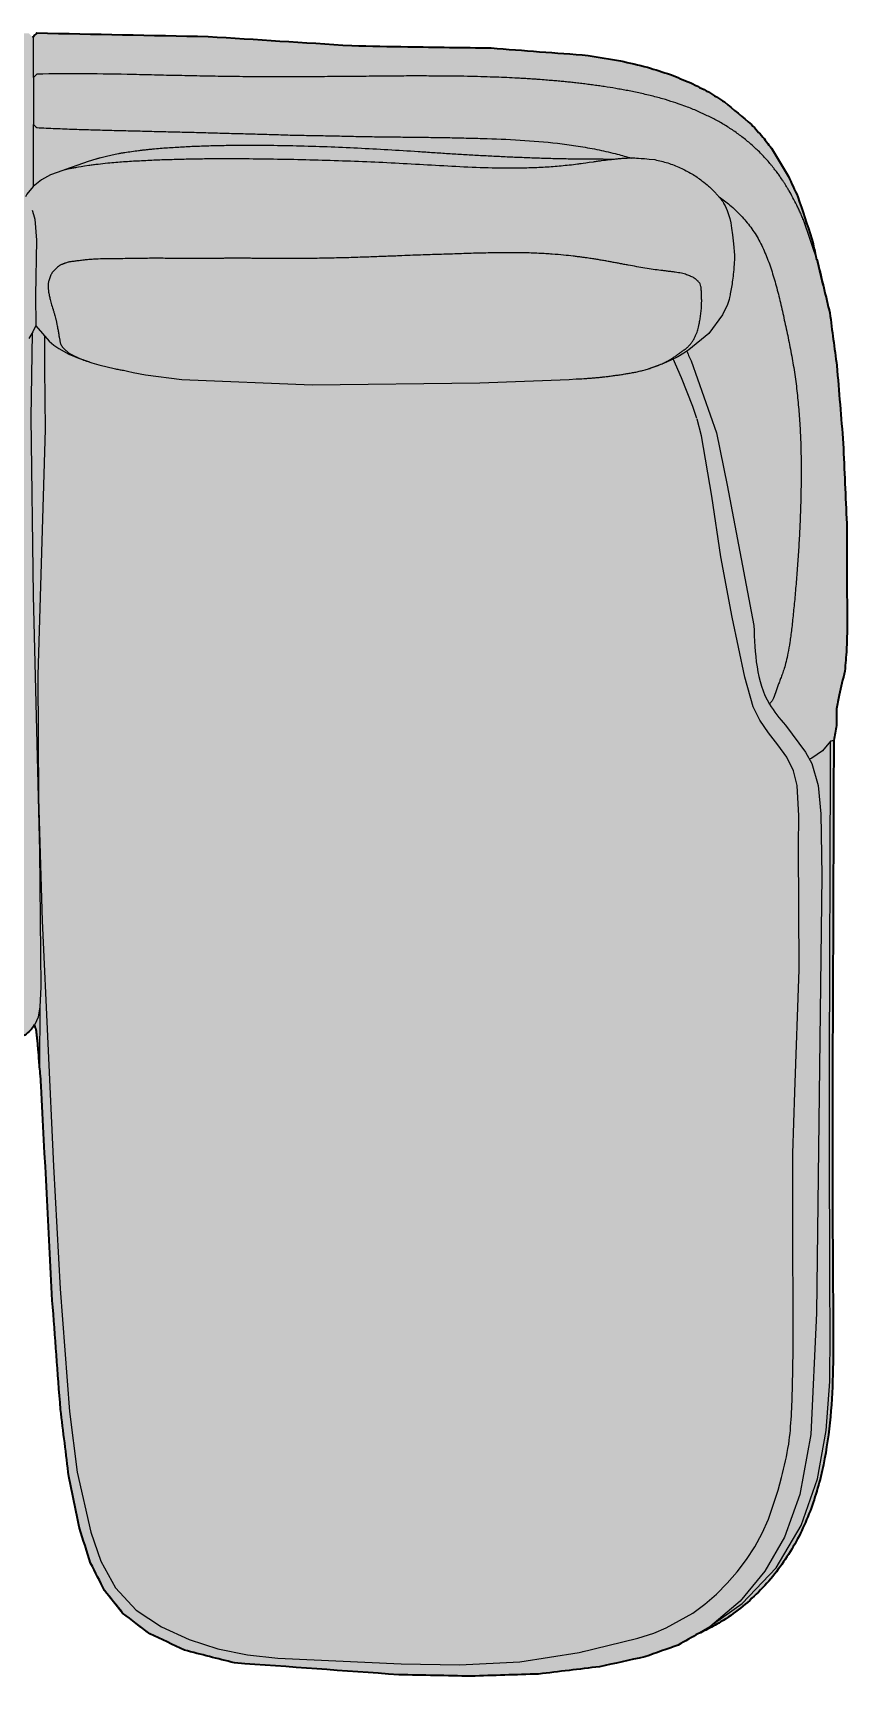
# Model space of a CAD drawing. Header units: millimetres. Extents: x -9 to 4756, y -3292 to 797.
# Drawn here: x 1520 to 2311, y -3292 to -1695 of the extents above; entities that cross this region are included whole.
import ezdxf

# ---------------------------------------------------------------- set-up
doc = ezdxf.new("R2010")
doc.units = ezdxf.units.MM
doc.layers.add('Blocks', color=7, linetype='Continuous')
doc.layers.add('Blocks$Fill', color=7, linetype='Continuous', true_color=0xffffff)
doc.layers.add('Blocks$Inner', color=7, linetype='Continuous', lineweight=25, true_color=0x007f00)
doc.layers.add('Blocks$Outline', color=7, linetype='Continuous', lineweight=35, true_color=0xff3f3f)

# ---------------------------------------------------------------- blocks, each defined once
blk = doc.blocks.new('Lune JH302 Sofa Top')
at = {"layer": 'Blocks$Fill'}
blk.add_hatch(color=256, dxfattribs=at).paths.add_polyline_path([(2167.4, -1026.3), (2147.7, -1037.6), (2115.4, -1049), (2071.2, -1058.6), (2012, -1065.7), (1946.4, -1067.8), (1876.3, -1066.4), (1716.6, -1054.9), (1668, -1042.5), (1634.3, -1026.6), (1608, -1006.5), (1590.5, -984.6), (1576.9, -957.9), (1566.1, -924.1), (1555.7, -873.8), (1547.7, -808.6), (1539.7, -702.8), (1528.9, -494.7), (1525, -447.2), (1524.5, -442.9), (1524.4, -442.2), (1524.2, -441.5), (1524.1, -440.7), (1524, -440), (1523.8, -439.3), (1523.6, -438.6), (1523.4, -437.9), (1523.2, -437.2), (1522.9, -436.6), (1522.7, -435.9), (1522.4, -435.2), (1518.3, -440.7), (1513, -445.1), (1507, -447.9), (1500.3, -449.4), (1484.6, -449.3), (830.4, -449.2), (813.7, -449.7), (806.5, -448.6), (800.5, -446.3), (794.8, -442.4), (790.1, -436.9), (790, -436.8), (787.5, -439.4), (780.1, -444.3), (722.9, -451.5), (690.5, -451.3), (352.8, -438.5), (293, -429.7), (274.2, -428.4), (255.5, -426.5), (242.7, -424.8), (220.3, -421.2), (209.2, -419.1), (198.1, -416.7), (187.1, -413.9), (176.2, -410.8), (170.8, -409.1), (165.4, -407.4), (160, -405.5), (154.7, -403.5), (149.5, -401.4), (144.2, -399.2), (139, -396.9), (133.9, -394.5), (128.8, -391.9), (123.8, -389.3), (118.8, -386.5), (114, -383.6), (109.3, -380.5), (104.6, -377.4), (99.9, -374), (95.4, -370.6), (90.9, -367), (86.6, -363.3), (84.5, -361.4), (82.5, -359.5), (80.5, -357.5), (78.5, -355.5), (76.6, -353.5), (74.7, -351.4), (72.8, -349.3), (71, -347.1), (67.5, -342.7), (64.1, -338.1), (60.8, -333.4), (57.7, -328.7), (54.6, -323.9), (51.7, -319.1), (48.9, -314.2), (46.2, -309.2), (43.6, -304.1), (41.2, -299), (38.8, -293.8), (36.6, -288.6), (32.3, -278.1), (28.4, -267.4), (26.6, -262.1), (24.9, -256.7), (21.7, -245.8), (18.9, -234.8), (16.5, -223.7), (14.4, -212.5), (12.8, -201.3), (11.4, -190.1), (10.5, -178.8), (10, -167.4), (9.8, -156.1), (10, -144.7), (10, -130), (7.7, -115.9), (1.2, -86.3), (0, -66.8), (-0.4, -48.8), (1.1, 87.4), (7.2, 180.8), (18.1, 265.5), (26, 297), (34.1, 324), (41.2, 352.2), (58.5, 392.5), (77.1, 421.4), (89.7, 436.2), (102.5, 448.4), (116.3, 459.3), (131.4, 469.1), (147.9, 477.9), (184.2, 492), (226.7, 502.4), (279.7, 509.7), (350.5, 513.6), (402.7, 514.4), (786.6, 528.1), (790, 524.6), (790, 524.6), (791, 524.6), (794.5, 528.1), (1516.9, 528.1), (1520.4, 524.6), (1521.3, 525), (1524.8, 528.5), (1691.1, 525.1), (1830.6, 516.2), (1884.9, 515.1), (1965.9, 513.9), (2060.2, 506.7), (2091.5, 501.5), (2117.9, 495.2), (2140.2, 488.1), (2159.8, 480.1), (2177.1, 471.2), (2192.6, 461.5), (2218.9, 439.5), (2229.9, 427.4), (2239.3, 415), (2254.8, 389.2), (2263.9, 369.3), (2277.5, 328.3), (2281.8, 309.4), (2283.2, 305.3), (2294.9, 256.5), (2301.7, 205.3), (2307.9, 129.8), (2311.3, 52), (2311.6, -19.8), (2311.7, -53.1), (2311.2, -70.2), (2309.5, -91.4), (2303.9, -114.7), (2301.4, -128.1), (2301.3, -129.6), (2301.3, -129.8), (2301.4, -144.3), (2300.8, -148), (2300.1, -151.6), (2298.7, -158.8), (2297.9, -769), (2297.1, -792.5), (2296.4, -804.2), (2295.4, -815.9), (2294.2, -827.6), (2292.7, -839.2), (2290.9, -850.8), (2288.7, -862.4), (2287.4, -868.1), (2286.1, -873.8), (2284.6, -879.5), (2283.1, -885.2), (2281.4, -890.8), (2279.6, -896.4), (2277.7, -901.9), (2275.7, -907.5), (2273.6, -912.9), (2271.3, -918.3), (2268.9, -923.7), (2266.4, -929), (2263.7, -934.2), (2260.9, -939.4), (2258, -944.5), (2254.9, -949.5), (2251.7, -954.4), (2248.3, -959.2), (2244.9, -964), (2241.3, -968.6), (2237.5, -973.1), (2233.7, -977.6), (2229.7, -981.9), (2225.6, -986.1), (2221.4, -990.2), (2217.1, -994.1), (2212.6, -998), (2208.1, -1001.7), (2203.4, -1005.3), (2198.6, -1008.7), (2193.8, -1012), (2188.8, -1015.1), (2185.3, -1017.2), (2181.7, -1019.2), (2178.1, -1021.1), (2174.4, -1023), (2170.9, -1024.7)], flags=0)
at = {"layer": 'Blocks$Inner'}
for p, q in [((1557.7, 396.9), (1549.9, 395)), ((2055.3, -1044.1), (2054.7, -1044.2))]:
    blk.add_line(p, q, dxfattribs=at)
for points in [[(1520.4, 524.6), (1521.3, 525), (1524.8, 528.5), (1691.1, 525.1), (1830.6, 516.2), (1884.9, 515.1), (1965.9, 513.9), (2060.2, 506.7), (2091.5, 501.5), (2117.9, 495.2), (2140.2, 488.1), (2159.8, 480.1), (2177.1, 471.2), (2192.6, 461.5), (2218.9, 439.5), (2229.9, 427.4), (2239.3, 415), (2254.8, 389.2), (2263.9, 369.3), (2277.5, 328.3), (2287.7, 283.4)], [(1524.8, 488.5), (1523.1, 486.9), (1521.3, 485.3), (1521.3, 439.6)], [(1586.2, 407.2), (1574.4, 403.5), (1564.5, 400.1), (1557.2, 397.5), (1551.6, 395.6), (1549.9, 395), (1538.1, 390.8), (1529.1, 385.7), (1521.2, 379.2), (1515, 371.8), (1513.8, 369.4)], [(1520.2, 356.5), (1521.5, 352.2), (1522.6, 347.6), (1524.5, 327.3), (1523.5, 273.4), (1523.7, 244.4), (1520.9, 238.1), (1517, 231.7)], [(2268.8, 348.1), (2283.2, 305.3), (2294.9, 256.5), (2301.7, 205.3), (2307.9, 129.8), (2311.3, 52), (2311.6, -19.8), (2311.8, -34.9), (2311.7, -53.1), (2311.2, -70.2), (2309.5, -91.4), (2303.9, -114.7), (2301.4, -128.1), (2301.3, -129.6)], [(2197, 269.7), (2195.4, 264.7), (2190.8, 254.7), (2177.5, 236.4), (2158, 220.7), (2153.1, 217.5), (2147.2, 214), (2140.4, 210.6), (2133.4, 207.5), (2119, 202.3)], [(1523.7, 244.4), (1523.8, 244), (1536.5, 229.2), (1541.3, 225.3), (1546.1, 221.9), (1555.9, 216.6), (1565, 212.7), (1575.7, 208.9)], [(1520.3, 237), (1519, 154.8), (1521.1, -18.1), (1527.4, -266.3), (1528.4, -398.4), (1527.7, -417.5), (1527.2, -473.9)], [(1532, 234.5), (1532, 202.9), (1532.7, 143.2), (1525.6, -95.3), (1526.3, -214.7), (1529.9, -334), (1540.9, -572.4), (1547.3, -691.6), (1556.4, -810.6), (1564, -869.7), (1577.2, -927.8), (1587, -955.9), (1601.2, -982), (1621.1, -1003.8)], [(2165.9, 154), (2161.8, 165.7), (2150.8, 193.4), (2142.8, 211.8)], [(2160.1, 210), (2185, 140.1), (2195.2, 89.2), (2221.2, -47)], [(1607.7, 201), (1608.1, 200.9), (1608.8, 200.8), (1610.1, 200.5), (1612.6, 199.9), (1618.2, 198.7), (1630.1, 196.5), (1665.4, 191.8), (1792.1, 186.8), (1955.1, 188.7), (2041.7, 191.7), (2048.4, 192.4)], [(2259.2, -758.3), (2259.4, -739.1), (2259, -619.8), (2259, -560.1), (2261.1, -500.5), (2265.2, -381.3), (2264.5, -261.9), (2264.7, -232.1), (2263.1, -202.5), (2259.6, -188.2), (2253.1, -175), (2244.4, -163), (2235.4, -151.3), (2227, -139.2), (2220.5, -126), (2212.3, -97.4), (2200, -39), (2189.1, 19.6), (2180.2, 78.4), (2170.2, 137.1), (2166.1, 153.4)], [(1527.7, -417.5), (1525.9, -427.6), (1522.7, -434.8), (1518.3, -440.7)], [(2251.8, -143.9), (2271.4, -170.3), (2277.3, -181.2), (2283.7, -202.6), (2286.1, -230), (2287.3, -289.9), (2281.9, -715), (2276.6, -833.1), (2265.9, -891.4), (2251, -932.7), (2231.9, -965.8), (2207.7, -994.9), (2178.4, -1020), (2147.7, -1037.6), (2115.4, -1049), (2071.2, -1058.6), (2012, -1065.7), (1946.4, -1067.8), (1876.3, -1066.4), (1716.6, -1054.9), (1668, -1042.5), (1634.3, -1026.6), (1608, -1006.5), (1590.5, -984.6), (1576.9, -957.9), (1566.1, -924.1), (1555.7, -873.8), (1547.7, -808.6), (1539.7, -702.8), (1528.9, -494.7)], [(2182.1, -1016.8), (2209.8, -997.1), (2242.8, -962.5), (2267.1, -921.4), (2282.8, -876.2), (2291.4, -829.1), (2294.8, -781.4), (2295.4, -733.6), (2295.1, -685.7), (2294.9, -637.9), (2294.6, -590), (2294.5, -542.2), (2294.6, -494.4), (2294.7, -446.5), (2294.9, -398.7), (2295.1, -350.8), (2295.3, -303), (2295.4, -255.1), (2295.5, -207.3), (2295.6, -159.5), (2287.7, -169), (2277.5, -175.9), (2275.1, -177)], [(2229.1, -929), (2235.3, -915.4), (2244.8, -887.2), (2248.1, -874.8)], [(2213.9, -954.5), (2222, -942), (2229.1, -929)], [(2195.3, -977.5), (2205, -966.3), (2213.9, -954.5)], [(2173.6, -997.7), (2184.8, -988), (2195.3, -977.5)], [(1621.1, -1003.8), (1645.8, -1019.9), (1672.5, -1032.3), (1700.6, -1041.3), (1729.4, -1046.9), (1758.7, -1050.3), (1878.5, -1055.8), (1935.1, -1056.8), (1993.7, -1054), (2051.4, -1044.9), (2108.3, -1030.7), (2123.9, -1025.9), (2136, -1020.8), (2161.8, -1006.5), (2173.6, -997.7)]]:
    blk.add_lwpolyline(points, dxfattribs=at)
for points, knots in [([(1521.3, 485.3), (1521.3, 488.2), (1521.3, 493.4), (1521.3, 500.2), (1521.3, 505.6), (1521.3, 511.8), (1521.3, 517.2), (1521.3, 520.6), (1521.3, 522.7), (1521.3, 524.5), (1521.3, 525.2), (1521.3, 524.9), (1521.3, 524.8)], [506.962761, 506.962761, 506.962761, 506.962761, 530.612184, 550.888257, 571.626218, 592.364179, 634.814455, 677.264731, 702.528129, 727.791526, 778.74269, 797.69076, 797.69076, 797.69076, 797.69076]), ([(2271.3, 341.9), (2271, 342.8), (2270, 345.2), (2268.3, 349.2), (2266.5, 353.4), (2264.7, 357.3), (2262.2, 362.5), (2259.1, 368.5), (2256, 374.1), (2253.6, 378.1), (2251.9, 380.9), (2250.3, 383.5), (2248.3, 386.4), (2246.2, 389.5), (2244.2, 392.3), (2242.4, 394.6), (2240.9, 396.6), (2239.3, 398.6), (2237.1, 401.4), (2234.1, 404.8), (2230.4, 408.9), (2225.2, 414.2), (2218.4, 420.5), (2209.7, 427.7), (2201.9, 433.2), (2195.5, 437.4), (2190.6, 440.4), (2185.8, 443.1), (2180.9, 445.7), (2176.7, 447.7), (2173.2, 449.4), (2170.4, 450.7), (2167.7, 451.9), (2164.1, 453.5), (2159.7, 455.3), (2153.5, 457.7), (2145.8, 460.4), (2135.6, 463.7), (2123.5, 467), (2112.9, 469.5), (2104.6, 471.3), (2098.6, 472.5), (2092.8, 473.5), (2085.2, 474.9), (2077.7, 476.1), (2070.1, 477.2), (2064.3, 478), (2059.5, 478.6), (2055.6, 479.1), (2052.6, 479.4), (2049.7, 479.8), (2046, 480.2), (2041.6, 480.7), (2036.5, 481.2), (2031.3, 481.7), (2025.6, 482.2), (2019.3, 482.7), (2013.2, 483.2), (2007.7, 483.6), (2003.2, 483.9), (1998.4, 484.2), (1992.1, 484.5), (1984, 485), (1973.5, 485.4), (1958.5, 485.9), (1941.2, 486.4), (1923.4, 486.6), (1912.2, 486.6), (1903.4, 486.7), (1894, 486.7), (1880.6, 486.7), (1862.3, 486.5), (1838.6, 486.3), (1813.6, 486.1), (1788, 485.9), (1762.2, 485.8), (1741.1, 485.9), (1724.6, 486), (1712.6, 486.2), (1700.9, 486.3), (1685.1, 486.6), (1665.5, 487), (1641.9, 487.5), (1610.6, 488.3), (1571.5, 488.9), (1540.4, 488.7), (1524.8, 488.5)], [0.5704832, 0.5704832, 0.5704832, 0.5704832, 0.5725806, 0.5766129, 0.5806452, 0.5846774, 0.5887097, 0.5967742, 0.6048387, 0.608871, 0.6129032, 0.6169355, 0.6209677, 0.6290323, 0.6370968, 0.641129, 0.6451613, 0.6491935, 0.6532258, 0.6612903, 0.6693548, 0.6774194, 0.6935484, 0.7096774, 0.7258065, 0.733871, 0.7419355, 0.75, 0.7580645, 0.766129, 0.7701613, 0.7741935, 0.7782258, 0.7822581, 0.7903226, 0.7983871, 0.8064516, 0.8145161, 0.8225806, 0.8306452, 0.8346774, 0.8387097, 0.8427419, 0.8467742, 0.8548387, 0.858871, 0.8629032, 0.8669355, 0.8689516, 0.8709677, 0.8729839, 0.875, 0.8790323, 0.8830645, 0.8870968, 0.891129, 0.8951613, 0.8991935, 0.9012097, 0.9032258, 0.9052419, 0.9072581, 0.9112903, 0.9153226, 0.9193548, 0.9274194, 0.9314516, 0.9334677, 0.9354839, 0.9375, 0.9395161, 0.9435484, 0.9475806, 0.9516129, 0.9556452, 0.9596774, 0.9637097, 0.9657258, 0.9677419, 0.9697581, 0.9717742, 0.9758065, 0.9798387, 0.983871, 0.9919355, 1, 1, 1, 1]), ([(1521.3, 379.3), (1521.3, 379.3), (1521.3, 382), (1521.3, 386.8), (1521.3, 394.8), (1521.3, 403.6), (1521.3, 414.1), (1521.3, 421.7), (1521.3, 430.2), (1521.3, 436.4), (1521.3, 439.6)], [207.139422, 207.139422, 207.139422, 207.139422, 207.411495, 264.719207, 322.02692, 400.599602, 428.955666, 457.31173, 482.002651, 505.962761, 505.962761, 505.962761, 505.962761]), ([(1524.7, 436.5), (1530.7, 436.2), (1542.9, 435.7), (1561.1, 435), (1579.3, 434.4), (1597.6, 433.9), (1615.8, 433.5), (1634.1, 433), (1652.3, 432.6), (1670.5, 432.1), (1688.8, 431.7), (1707, 431.1), (1725.2, 430.7), (1743.5, 430.2), (1761.7, 429.6), (1779.9, 429.1), (1798.2, 428.8), (1816.4, 428.5), (1834.6, 428), (1852.8, 427.7), (1871.1, 427.5), (1889.3, 427.3), (1907.5, 427.1), (1925.7, 426.8), (1944, 426.4), (1968.2, 425.8), (1998.6, 424.4), (2028.8, 421.7), (2052.9, 418.3), (2070.8, 415), (2087.2, 411.2), (2097.5, 408.3), (2102, 407)], [0.9999935, 0.9999935, 0.9999935, 0.9999935, 1.0121886, 1.0243838, 1.0365789, 1.048774, 1.0609691, 1.0731642, 1.0853594, 1.0975545, 1.1097496, 1.1219447, 1.1341399, 1.146335, 1.1585301, 1.1707252, 1.1829203, 1.1951155, 1.2073106, 1.2195057, 1.2317008, 1.243896, 1.2560911, 1.2682862, 1.2804813, 1.2926764, 1.3170667, 1.3414569, 1.3536521, 1.3658472, 1.3780423, 1.3874362, 1.3874362, 1.3874362, 1.3874362]), ([(1582.6, 406.1), (1584, 406.5), (1587, 407.5), (1592.3, 408.9), (1597, 409.9), (1600.9, 410.7), (1603.9, 411.3), (1606.9, 411.9), (1611.2, 412.6), (1616.7, 413.4), (1622.4, 414.1), (1626.9, 414.7), (1630.4, 415.1), (1633.8, 415.5), (1638.5, 415.9), (1644.5, 416.5), (1651.7, 417), (1658.9, 417.5), (1666.1, 417.9), (1673.5, 418.3), (1680.8, 418.6), (1690.6, 418.9), (1702.9, 419.3), (1722.7, 419.5), (1747.4, 419.5), (1777, 419), (1806.8, 418.1), (1836.3, 416.8), (1865.8, 415.2), (1890.2, 413.7), (1909.7, 412.4), (1924.4, 411.4), (1939.1, 410.5), (1953.8, 409.7), (1968.5, 408.9), (1983.2, 408.2), (1998.1, 407.6), (2013, 407), (2027.8, 406.6), (2042.5, 406.3), (2057, 406.2), (2071.5, 406.1), (2081, 406), (2085.8, 406)], [0.55, 0.55, 0.55, 0.55, 0.55625, 0.5625, 0.56875, 0.571875, 0.575, 0.578125, 0.58125, 0.5875, 0.59375, 0.596875, 0.6, 0.603125, 0.60625, 0.6125, 0.61875, 0.625, 0.63125, 0.6375, 0.64375, 0.65, 0.6625, 0.675, 0.7, 0.725, 0.75, 0.775, 0.8, 0.825, 0.8375, 0.85, 0.8625, 0.875, 0.8875, 0.9, 0.9125, 0.925, 0.9375, 0.95, 0.9625, 0.975, 0.9880217, 0.9880217, 0.9880217, 0.9880217]), ([(1557.6, 396.9), (1558.9, 397.2), (1560.5, 397.5), (1562.3, 397.9), (1575.1, 400)], [0.9047619, 0.9047619, 0.9047619, 0.9047619, 0.91666667, 0.92021464, 0.92021464, 0.92021464, 0.92021464]), ([(1575.1, 400), (1575.9, 400.1), (1577.4, 400.3), (1580.4, 400.7), (1585.7, 401.3), (1590.3, 401.8), (1593.5, 402.2)], [0.92021464, 0.92021464, 0.92021464, 0.92021464, 0.92616703, 0.93211941, 0.94402417, 0.96783369, 0.96783369, 0.96783369, 0.96783369]), ([(1593.5, 402.2), (1598.7, 402.7), (1609, 403.6), (1621.9, 404.3), (1632.4, 404.8), (1640.2, 405.2), (1648.1, 405.5), (1656, 405.7), (1663.9, 405.9), (1674.4, 406.2), (1687.7, 406.4), (1703.4, 406.5), (1724.3, 406.5), (1750.6, 406.2), (1782.1, 405.6), (1813.6, 404.7), (1845.1, 403.6), (1876.6, 402.1), (1908.1, 400.2), (1939.5, 398.5), (1965.8, 397.5), (1986.8, 397.3), (2002.6, 397.6), (2015.7, 398.1), (2026.2, 398.8), (2034.1, 399.5), (2041.9, 400.3), (2048.7, 401.1), (2052.9, 401.7), (2065.3, 403.4)], [0.9678337, 0.9678337, 0.9678337, 0.9678337, 0.9972455, 1.0266572, 1.0413631, 1.056069, 1.0707749, 1.0854808, 1.1001866, 1.1148925, 1.1443043, 1.173716, 1.2031278, 1.2619513, 1.3207749, 1.3795984, 1.4384219, 1.4972455, 1.556069, 1.6148925, 1.673716, 1.7031278, 1.7325396, 1.7619513, 1.7766572, 1.7913631, 1.806069, 1.8207749, 1.8296866, 1.8296866, 1.8296866, 1.8296866]), ([(2065.3, 403.4), (2066.6, 403.6), (2069.2, 404), (2074.4, 404.7), (2080.9, 405.5), (2087.4, 406.2), (2092.4, 406.7), (2096.2, 406.9), (2099.9, 407.1), (2104.8, 407.1), (2108.4, 407.1), (2124.9, 405.4)], [1.82968663, 1.82968663, 1.82968663, 1.82968663, 1.83703957, 1.84439251, 1.85909839, 1.87380427, 1.88115721, 1.88851015, 1.8958631, 1.90321604, 1.91792192, 1.91792192, 1.91792192, 1.91792192]), ([(2124.9, 405.4), (2129.2, 404.5), (2137.7, 402.5), (2149.7, 397.7), (2161, 391.8), (2170.2, 385.6), (2176.3, 380.5), (2180.2, 376.9), (2182.9, 374.2), (2185.3, 371.6), (2188.1, 368.2), (2189.9, 366), (2190.9, 364.6)], [1.9179219, 1.9179219, 1.9179219, 1.9179219, 2.0607792, 2.2036364, 2.3464937, 2.4893509, 2.5964938, 2.6500653, 2.7036368, 2.7572082, 2.8107797, 2.9179219, 2.9179219, 2.9179219, 2.9179219]), ([(2187.3, 369.2), (2191, 366.7), (2198.5, 361), (2208.8, 351.3), (2218.3, 340), (2226.4, 327.3), (2232.9, 313.4), (2238.3, 298.5), (2242.9, 282.9), (2247, 266.6), (2250.7, 249.7), (2254.5, 232.4), (2258, 214.6), (2261, 196.7), (2263.3, 178.7), (2265, 160.6), (2266.2, 142.5), (2266.8, 127.1), (2267, 115.1), (2267.1, 103), (2267, 87.6), (2266.6, 69.7), (2265.9, 51.3), (2265, 33.2), (2263.8, 15.2), (2262.5, -2.6), (2261, -19.8), (2259.4, -36.1), (2257.8, -51), (2256.1, -63.9), (2254.3, -74.2), (2252.5, -82.4), (2250.6, -89), (2248.8, -94.3), (2247.1, -98.7), (2245.6, -102.7), (2244.1, -106.6), (2242.3, -111.9), (2240.7, -116.8), (2238.9, -120.3), (2237.5, -122), (2236.6, -123.1), (2236.3, -123.4)], [0.4530144, 0.4530144, 0.4530144, 0.4530144, 0.4634146, 0.4756098, 0.4878049, 0.5, 0.5121951, 0.5243902, 0.5365854, 0.5487805, 0.5609756, 0.5731707, 0.5853659, 0.597561, 0.6097561, 0.6219512, 0.6341463, 0.6463415, 0.652439, 0.6585366, 0.6707317, 0.6829268, 0.695122, 0.7073171, 0.7195122, 0.7317073, 0.7439024, 0.7560976, 0.7682927, 0.7804878, 0.7926829, 0.804878, 0.8170732, 0.8292683, 0.8414634, 0.8536585, 0.8658537, 0.8780488, 0.902439, 0.9146341, 0.9268293, 0.9314708, 0.9314708, 0.9314708, 0.9314708]), ([(1593.5, 309), (1590.3, 309), (1585.7, 309), (1580.4, 308.7), (1577.4, 308.5), (1575.1, 308.3), (1572.9, 308.1), (1569.7, 307.7), (1565.8, 307.3), (1562.1, 306.8), (1559.5, 306.5), (1557.8, 306.3), (1556.4, 306.1), (1554.8, 305.8), (1553.3, 305.3), (1552.1, 304.8), (1551.2, 304.5), (1550.5, 304.2), (1549.8, 303.9), (1548.9, 303.6), (1547.9, 303.2), (1547, 302.7), (1546.3, 302.2), (1545.4, 301.5), (1544.1, 300.3), (1542.4, 298.7), (1541, 297.3), (1540, 296.2), (1539.4, 295.3), (1538.8, 294.4), (1538.2, 293.2), (1537.5, 291.5), (1536.8, 289.6), (1536.2, 287.7), (1535.8, 286.2), (1535.7, 285), (1535.6, 283.9), (1535.6, 283.1), (1535.6, 282.2), (1535.7, 281.1), (1535.7, 280), (1535.9, 278.7), (1536.1, 276.9), (1536.5, 274.7), (1536.9, 272.5), (1537.4, 270.6), (1537.9, 268.3), (1538.9, 264.8), (1540.1, 261), (1541.3, 257), (1542.1, 254.1), (1542.7, 251.8), (1543.2, 250), (1543.5, 248.8), (1543.8, 247.6), (1544.1, 246), (1544.5, 244.1), (1544.9, 241.8), (1545.4, 239), (1545.8, 236.4), (1546.2, 234.2), (1546.5, 232.6), (1546.8, 231.3), (1547, 229.8), (1547.3, 228.3), (1547.6, 226.7), (1548.2, 225.2), (1549.4, 223.6), (1550.7, 222), (1552, 220.8), (1553, 219.9), (1553.7, 219.2), (1554.4, 218.6), (1555.5, 217.8), (1556.7, 217.1), (1557.8, 216.4), (1558.7, 215.9), (1559.5, 215.5), (1560, 215.3), (1560.2, 215.1), (1560.4, 215), (1560.6, 214.9), (1560.9, 214.8), (1561.2, 214.6), (1561.6, 214.4), (1562.1, 214.2), (1562.7, 213.9), (1563.4, 213.6), (1564.2, 213.2), (1565, 212.9), (1565.9, 212.5), (1566.9, 212.1), (1568.1, 211.6), (1569.6, 211.1), (1571.6, 210.3), (1574.5, 209.3), (1579.1, 207.8), (1585.7, 205.9), (1593, 204), (1598.5, 202.8), (1603.3, 201.8), (1606.3, 201.2), (1607.9, 200.9)], [0.9059868, 0.9059868, 0.9059868, 0.9059868, 0.9297963, 0.9417011, 0.9476535, 0.9536059, 0.9595582, 0.9655106, 0.9774154, 0.9893201, 0.9952725, 1.0012249, 1.0071773, 1.0131297, 1.0250344, 1.0369392, 1.0428916, 1.048844, 1.0547963, 1.0607487, 1.0726535, 1.0845582, 1.0905106, 1.096463, 1.1083678, 1.1202725, 1.1321773, 1.1381297, 1.144082, 1.1500344, 1.1559868, 1.1678916, 1.1797963, 1.1917011, 1.2036059, 1.2155106, 1.221463, 1.2274154, 1.2333678, 1.2393201, 1.2452725, 1.2512249, 1.2631297, 1.2750344, 1.2809868, 1.2869392, 1.2928916, 1.298844, 1.3107487, 1.3167011, 1.3226535, 1.3286059, 1.331582, 1.3345582, 1.3375344, 1.3405106, 1.346463, 1.3524154, 1.3583678, 1.3702725, 1.3762249, 1.3821773, 1.3881297, 1.394082, 1.4059868, 1.4178916, 1.4297963, 1.4417011, 1.4536059, 1.4655106, 1.471463, 1.4774154, 1.4833678, 1.4893201, 1.5012249, 1.5071773, 1.5131297, 1.519082, 1.5220582, 1.5235463, 1.5250344, 1.5265225, 1.5280106, 1.5309868, 1.533963, 1.5369392, 1.5428916, 1.548844, 1.5547963, 1.5607487, 1.5667011, 1.5726535, 1.5786059, 1.5845582, 1.596463, 1.6083678, 1.6202725, 1.644082, 1.6559868, 1.6678916, 1.6797963, 1.6909921, 1.6909921, 1.6909921, 1.6909921]), ([(2048.4, 192.4), (2051, 192.5), (2053.5, 192.6), (2056, 192.7), (2056.7, 192.8), (2058.5, 192.9), (2061.6, 193.1), (2065.3, 193.4), (2069, 193.7), (2072.7, 194.1), (2076.5, 194.5), (2080.6, 195), (2084.9, 195.6), (2088.5, 196.1), (2091.4, 196.5), (2093.5, 196.8), (2095.7, 197.2), (2098.6, 197.7), (2102.2, 198.3), (2106.6, 199.1), (2110.2, 199.9), (2113.1, 200.7), (2116.2, 201.5), (2120.1, 202.7), (2124.5, 204.1), (2128.2, 205.5), (2131, 206.6), (2133.2, 207.7), (2134.7, 208.4), (2135.8, 209), (2136.7, 209.4), (2137.5, 209.8), (2138.4, 210.3), (2139.2, 210.7), (2139.9, 211.2), (2140.5, 211.5), (2141, 211.8), (2141.4, 212.1), (2141.7, 212.3), (2142.1, 212.6), (2142.5, 212.9), (2143.4, 213.4), (2144.6, 214.2), (2145.9, 215.2), (2147.1, 216), (2148.1, 216.7), (2149.1, 217.5), (2150.7, 218.6), (2152.9, 220.2), (2155.2, 221.9), (2156.9, 223.4), (2158, 224.5), (2159, 225.6), (2160.4, 227.2), (2161.9, 229.4), (2163.3, 231.8), (2164.3, 233.7), (2164.9, 235.2), (2165.5, 236.6), (2166.2, 238.2), (2167.1, 241), (2167.8, 244.4), (2168.9, 250.2), (2169.5, 254.5), (2169.9, 258), (2170.2, 260.6), (2170.3, 262.7), (2170.4, 264.2), (2170.4, 265.4), (2170.4, 266.5), (2170.5, 268), (2170.4, 269.9), (2170.4, 272.1), (2170.3, 275.2), (2170.1, 278.8), (2169.8, 282.4), (2169.1, 284.8), (2168.1, 286.3), (2167.1, 287.1), (2166.4, 287.7), (2166, 288.1), (2165.7, 288.4), (2165.4, 288.7), (2165, 289.1), (2164.5, 289.5), (2163.8, 290), (2163, 290.6), (2161.8, 291.2), (2160.3, 291.9), (2159, 292.4), (2157.7, 293), (2155.8, 293.7), (2153.4, 294.4), (2150.8, 295.1), (2147.9, 295.6), (2144.8, 296.1), (2141.5, 296.5), (2138.1, 296.9), (2134.6, 297.4), (2129.6, 297.9), (2123.3, 298.8), (2115.4, 300), (2107.4, 301.4), (2100.5, 302.7), (2094.9, 303.7), (2090.7, 304.5), (2086.6, 305.3), (2082.6, 306), (2079.2, 306.7), (2076.3, 307.2), (2074, 307.5), (2071.8, 307.9), (2069.1, 308.4), (2065.7, 308.9), (2061.7, 309.5), (2057.6, 310.1), (2054.1, 310.6), (2050, 311.1), (2044.4, 311.8), (2036.5, 312.7), (2027.4, 313.5), (2019.1, 314), (2012.4, 314.4), (2005, 314.7), (1994.3, 315), (1979.5, 315.1), (1963.8, 314.8), (1951.2, 314.5), (1941.8, 314.2), (1932.8, 313.9), (1921.3, 313.5), (1910, 313.2), (1897.6, 312.8), (1887.6, 312.4), (1878.4, 312), (1870.4, 311.7), (1864, 311.5), (1857.1, 311.2), (1846.7, 310.8), (1832.4, 310.3), (1813.6, 309.8), (1794.4, 309.5), (1775.5, 309.3), (1757.8, 309.3), (1745, 309.4), (1736.3, 309.5), (1730.8, 309.6), (1726.1, 309.7), (1720.9, 309.7), (1714.2, 309.8), (1710.5, 309.8), (1708.4, 309.7), (1706.9, 309.6), (1705.2, 309.5), (1703.2, 309.4), (1701.3, 309.4), (1699, 309.4), (1696.1, 309.4), (1692.2, 309.4), (1687.4, 309.4), (1680.8, 309.4), (1674.1, 309.4), (1667.6, 309.5), (1661.4, 309.5), (1653.9, 309.5), (1645, 309.6), (1636.4, 309.6), (1627.7, 309.5), (1619.1, 309.4), (1607.6, 309.2), (1599.1, 309), (1593.5, 309)], [0, 0, 0, 0, 0.0156952, 0.0156952, 0.0156952, 0.0196232, 0.0271989, 0.0347747, 0.0423504, 0.0499262, 0.057502, 0.0650777, 0.0726535, 0.0802292, 0.0840171, 0.087805, 0.0915929, 0.0953807, 0.1029565, 0.1105323, 0.118108, 0.1218959, 0.1256838, 0.1332595, 0.1408353, 0.1484111, 0.1559868, 0.1635626, 0.1711383, 0.1749262, 0.1787141, 0.182502, 0.1862898, 0.1938656, 0.1976535, 0.2014414, 0.2052292, 0.2071232, 0.2090171, 0.2109111, 0.212805, 0.2165929, 0.2241686, 0.2317444, 0.2355323, 0.2393201, 0.243108, 0.2468959, 0.2544717, 0.2620474, 0.2658353, 0.2696232, 0.2734111, 0.2771989, 0.2847747, 0.2923504, 0.2961383, 0.2999262, 0.3037141, 0.307502, 0.3150777, 0.3302292, 0.337805, 0.3453807, 0.3491686, 0.3529565, 0.3567444, 0.3586383, 0.3605323, 0.3624262, 0.3643201, 0.368108, 0.3718959, 0.3756838, 0.3832595, 0.3908353, 0.3984111, 0.4059868, 0.4135626, 0.4173504, 0.4192444, 0.4211383, 0.4230323, 0.4249262, 0.4287141, 0.432502, 0.4362898, 0.4438656, 0.4514414, 0.4552292, 0.4590171, 0.4665929, 0.4741686, 0.4817444, 0.4893201, 0.4968959, 0.5044717, 0.5120474, 0.5196232, 0.5271989, 0.5423504, 0.557502, 0.5726535, 0.587805, 0.5953807, 0.6029565, 0.6105323, 0.618108, 0.6256838, 0.6294717, 0.6332595, 0.6370474, 0.6408353, 0.6484111, 0.6559868, 0.6597747, 0.6635626, 0.6673504, 0.6711383, 0.6787141, 0.6862898, 0.6900777, 0.6938656, 0.6976535, 0.7014414, 0.7090171, 0.7165929, 0.7203807, 0.7241686, 0.7279565, 0.7317444, 0.7393201, 0.743108, 0.7468959, 0.7506838, 0.7525777, 0.7544717, 0.7563656, 0.7582595, 0.7620474, 0.7658353, 0.7696232, 0.7734111, 0.7771989, 0.7809868, 0.7828807, 0.7847747, 0.7866686, 0.7885626, 0.7923504, 0.7999262, 0.8037141, 0.807502, 0.8112898, 0.8131838, 0.8150777, 0.8169717, 0.8188656, 0.8226535, 0.8264414, 0.8302292, 0.837805, 0.8415929, 0.8453807, 0.8529565, 0.8605323, 0.868108, 0.8756838, 0.8832595, 0.8908353, 0.9059868, 0.9059868, 0.9059868, 0.9059868]), ([(2201.3, 296), (2200.8, 290.8), (2199.8, 283.5), (2198.4, 275.7), (2197.7, 272.4), (2197, 269.7)], [2.97969625, 2.97969625, 2.97969625, 2.97969625, 3.03232783, 3.05864362, 3.07770072, 3.07770072, 3.07770072, 3.07770072]), ([(2155.9, 219.3), (2156.3, 218.4), (2157.6, 215.7), (2159, 212.6), (2160, 210.4), (2160.1, 210)], [0.49546689, 0.49546689, 0.49546689, 0.49546689, 0.5, 0.50862069, 0.51038237, 0.51038237, 0.51038237, 0.51038237]), ([(2221.2, -47), (2222.2, -74.3), (2223.6, -110.5), (2246.2, -137.3), (2251.8, -143.9)], [3.510382, 3.510382, 3.510382, 3.510382, 81.338434, 107.036478, 107.036478, 107.036478, 107.036478]), ([(2301.3, -129.6), (2301.3, -129.7), (2301.3, -130.2), (2301.3, -131.3), (2301.3, -133.4), (2301.3, -136.2), (2301.3, -140), (2301.4, -142.8), (2301.4, -144.3)], [13, 13, 13, 13, 13.00065494, 13.0046872, 13.00871946, 13.01678397, 13.02484849, 13.03291301, 13.03291301, 13.03291301, 13.03291301]), ([(2298.7, -158.8), (2298.7, -174.5), (2298.6, -205.8), (2298.4, -252.7), (2298.3, -299.6), (2298.1, -346.6), (2297.9, -393.5), (2297.7, -440.5), (2297.5, -487.4), (2297.3, -550), (2297.5, -612.6), (2297.9, -675.2), (2298.2, -722.1), (2298.3, -769.1), (2296.2, -816), (2290.8, -854.8), (2283.4, -885.3), (2276, -907.6), (2266.7, -929.2), (2255.3, -949.7), (2241.6, -968.9), (2225.9, -986.4), (2208.4, -1002), (2191, -1014.2), (2179.3, -1020.6), (2174.4, -1023), (2172.1, -1024.2), (2169.8, -1025.3), (2167.4, -1026.3)], [0, 0, 0, 0, 0.0227273, 0.0454545, 0.0681818, 0.0909091, 0.1136364, 0.1363636, 0.1590909, 0.1818182, 0.2272727, 0.25, 0.2727273, 0.2954545, 0.3181818, 0.3409091, 0.3522727, 0.3636364, 0.375, 0.3863636, 0.3977273, 0.4090909, 0.4204545, 0.4318182, 0.4397611, 0.4397611, 0.4397611, 0.4435026, 0.4435026, 0.4435026, 0.4435026]), ([(1529.1, -497.1), (1529, -496), (1528.6, -491), (1527.9, -482.1), (1526.9, -470.5), (1526.2, -460.8), (1525.5, -453), (1525.1, -448.2), (1524.6, -444.3), (1524.3, -441.5), (1523.7, -438.6), (1523, -436.8), (1522.7, -435.9), (1522.6, -435.7), (1522.5, -435.4), (1522.4, -435.2)], [0.96997425, 0.96997425, 0.96997425, 0.96997425, 0.97159091, 0.97727273, 0.98295455, 0.98863636, 0.99147727, 0.99431818, 0.99573864, 0.99715909, 0.99857955, 1, 1, 1, 1.00036041, 1.00036041, 1.00036041, 1.00036041]), ([(2248.1, -874.8), (2250.7, -864), (2255.5, -844.3), (2258.5, -805.2), (2258.9, -777.1), (2259.2, -758.3)], [14.883586, 14.883586, 14.883586, 14.883586, 47.935624, 75.594366, 132.228556, 132.228556, 132.228556, 132.228556])]:
    blk.add_open_spline(points, degree=3, knots=knots, dxfattribs=at)
for points in [[(1521.3, 439.6), (1521.9, 439.1), (1523, 438), (1524.1, 437), (1524.7, 436.5)], [(2190.9, 364.6), (2191.7, 363.3), (2192.5, 362), (2193.2, 360.7)], [(2193.2, 360.7), (2198.9, 347), (2199.2, 346), (2202.4, 312.7)], [(2202.4, 312.7), (2202.3, 308.3), (2202, 304.1), (2201.3, 296)], [(2298.7, -158.8), (2298.2, -159), (2297.2, -159.2), (2296.1, -159.4), (2295.6, -159.5)], [(2301.4, -144.3), (2301, -146.8), (2300.2, -151.6), (2299.2, -156.4), (2298.7, -158.8)]]:
    blk.add_open_spline(points, degree=3, dxfattribs=at)
at = {"layer": 'Blocks$Outline'}
for points, knots in [([(1520.4, 524.6), (1520.7, 524.8), (1521, 524.9), (1521.3, 525), (1522.5, 526.2), (1523.6, 527.4), (1524.8, 528.5), (1580.2, 527.4), (1635.6, 526.2), (1691.1, 525.1), (1737.6, 522.1), (1784.1, 519.2), (1830.6, 516.2), (1848.7, 515.8), (1866.8, 515.4), (1884.9, 515.1), (1911.9, 514.7), (1938.9, 514.3), (1965.9, 513.9), (1997.3, 511.5), (2028.8, 509.1), (2060.2, 506.7), (2070.7, 505), (2081.1, 503.2), (2091.5, 501.5), (2100.3, 499.4), (2109.1, 497.3), (2117.9, 495.2), (2125.3, 492.8), (2132.8, 490.4), (2140.2, 488.1), (2146.7, 485.4), (2153.2, 482.7), (2159.8, 480.1), (2165.5, 477.1), (2171.3, 474.2), (2177.1, 471.2), (2182.3, 468), (2187.4, 464.7), (2192.6, 461.5), (2201.4, 454.1), (2210.1, 446.8), (2218.9, 439.5), (2222.5, 435.5), (2226.2, 431.4), (2229.9, 427.4), (2233, 423.2), (2236.2, 419.1), (2239.3, 415), (2244.5, 406.4), (2249.6, 397.8), (2254.8, 389.2), (2257.8, 382.6), (2260.8, 375.9), (2263.9, 369.3), (2268.4, 355.6), (2273, 342), (2277.5, 328.3), (2279, 322), (2280.4, 315.7), (2281.8, 309.4)], [269.19662, 269.19662, 269.19662, 269.19662, 270.23282, 270.23282, 270.23282, 275.157576, 275.157576, 275.157576, 276.157576, 276.157576, 276.157576, 277.157576, 277.157576, 277.157576, 278.157576, 278.157576, 278.157576, 279.157576, 279.157576, 279.157576, 280.157576, 280.157576, 280.157576, 281.157576, 281.157576, 281.157576, 282.157576, 282.157576, 282.157576, 283.157576, 283.157576, 283.157576, 284.157576, 284.157576, 284.157576, 285.157576, 285.157576, 285.157576, 286.157576, 286.157576, 286.157576, 287.157576, 287.157576, 287.157576, 288.157576, 288.157576, 288.157576, 289.157576, 289.157576, 289.157576, 290.157576, 290.157576, 290.157576, 291.157576, 291.157576, 291.157576, 292.157576, 292.157576, 292.157576, 292.578021, 292.578021, 292.578021, 292.578021]), ([(2281.8, 309.4), (2282.3, 308), (2282.7, 306.7), (2283.2, 305.3), (2287.1, 289), (2291, 272.7), (2294.9, 256.5), (2297.2, 239.4), (2299.4, 222.4), (2301.7, 205.3), (2303.8, 180.1), (2305.9, 155), (2307.9, 129.8), (2309.1, 103.9), (2310.2, 77.9), (2311.3, 52), (2311.4, 28.1), (2311.5, 4.1), (2311.6, -19.8), (2311.7, -24.9), (2311.7, -29.9), (2311.8, -34.9), (2311.7, -41), (2311.7, -47.1), (2311.7, -53.1), (2311.5, -58.8), (2311.4, -64.5), (2311.2, -70.2), (2310.6, -77.3), (2310.1, -84.3), (2309.5, -91.4), (2307.6, -99.2), (2305.8, -106.9), (2303.9, -114.7), (2303.1, -119.2), (2302.2, -123.6), (2301.4, -128.1), (2301.3, -128.6), (2301.3, -129.1), (2301.3, -129.6), (2301.3, -129.7), (2301.3, -130.2), (2301.3, -131.3), (2301.3, -133.4), (2301.3, -136.2), (2301.3, -140), (2301.4, -142.8), (2301.4, -144.3), (2301, -146.8), (2300.2, -151.6), (2299.2, -156.4), (2298.7, -158.8), (2298.7, -158.8)], [0.902727, 0.902727, 0.902727, 0.902727, 1, 1, 1, 2, 2, 2, 3, 3, 3, 4, 4, 4, 5, 5, 5, 6, 6, 6, 7, 7, 7, 8, 8, 8, 9, 9, 9, 10, 10, 10, 11, 11, 11, 12, 12, 12, 13, 13, 13, 13.000655, 13.004687, 13.008719, 13.016784, 13.024848, 13.032913, 13.032913, 13.032913, 13.532913, 14.032727, 14.032818, 14.032818, 14.032818, 14.032818]), ([(2298.7, -158.8), (2298.7, -174.5), (2298.6, -205.8), (2298.4, -252.7), (2298.3, -299.6), (2298.1, -346.6), (2297.9, -393.5), (2297.7, -440.5), (2297.5, -487.4), (2297.3, -550), (2297.5, -612.6), (2297.9, -675.2), (2298.2, -722.1), (2298.3, -769.1), (2296.2, -816), (2290.8, -854.8), (2283.4, -885.3), (2276, -907.6), (2266.7, -929.2), (2255.3, -949.7), (2241.6, -968.9), (2225.9, -986.4), (2208.4, -1002), (2191, -1014.2), (2179.3, -1020.6), (2174.4, -1023), (2172.1, -1024.2), (2169.8, -1025.3), (2167.4, -1026.3)], [0.0000007, 0.0000007, 0.0000007, 0.0000007, 0.0227273, 0.0454545, 0.0681818, 0.0909091, 0.1136364, 0.1363636, 0.1590909, 0.1818182, 0.2272727, 0.25, 0.2727273, 0.2954545, 0.3181818, 0.3409091, 0.3522727, 0.3636364, 0.375, 0.3863636, 0.3977273, 0.4090909, 0.4204545, 0.4318182, 0.4397611, 0.4397611, 0.4397611, 0.4435026, 0.4435026, 0.4435026, 0.4435026]), ([(1522.4, -435.2), (1521, -437), (1519.7, -438.9), (1518.3, -440.7), (1516.5, -442.2), (1514.7, -443.7), (1513, -445.1), (1511, -446.1), (1509, -447), (1507, -447.9), (1504.8, -448.4), (1502.5, -448.9), (1500.3, -449.4), (1495, -449.4), (1489.8, -449.4), (1484.6, -449.3), (1455.4, -449), (1426.2, -448.6), (1397, -448.2), (1340.9, -448.3), (1284.8, -448.4), (1228.6, -448.5), (1215.2, -448.5), (1201.7, -448.4), (1188.3, -448.4), (1181.6, -448.4), (1174.9, -448.4), (1168.2, -448.4), (1164.8, -448.4), (1161.5, -448.4), (1158.1, -448.4), (1157.4, -448.4), (1156.6, -448.4), (1155.8, -448.4), (1119.8, -448.5), (1083.8, -448.6), (1047.7, -448.7), (1002.1, -448.5), (956.5, -448.3), (910.8, -448.2), (884, -448.5), (857.2, -448.8), (830.4, -449.2), (824.9, -449.3), (819.3, -449.5), (813.7, -449.7), (811.3, -449.3), (808.9, -448.9), (806.5, -448.6), (804.5, -447.8), (802.5, -447.1), (800.5, -446.3), (798.6, -445), (796.7, -443.7), (794.8, -442.4), (793.3, -440.6), (791.7, -438.8), (790.1, -436.9), (790, -436.9), (790, -436.8), (790, -436.8), (789.1, -437.6), (788.3, -438.5), (787.5, -439.4), (785, -441), (782.6, -442.7), (780.1, -444.3), (761, -446.7), (742, -449.1), (722.9, -451.5), (712.1, -451.4), (701.3, -451.4), (690.5, -451.3), (577.9, -447), (465.4, -442.8), (352.8, -438.5), (332.9, -435.6), (312.9, -432.7), (293, -429.7)], [7.070334, 7.070334, 7.070334, 7.070334, 8, 8, 8, 9, 9, 9, 10, 10, 10, 11, 11, 11, 12, 12, 12, 13, 13, 13, 14, 14, 14, 15, 15, 15, 16, 16, 16, 17, 17, 17, 18, 18, 18, 19, 19, 19, 20, 20, 20, 21, 21, 21, 22, 22, 22, 23, 23, 23, 24, 24, 24, 25, 25, 25, 26, 26, 26, 27, 27, 27, 28, 28, 28, 29, 29, 29, 30, 30, 30, 31, 31, 31, 32, 32, 32, 32.467202, 32.467202, 32.467202, 32.467202]), ([(1528.9, -494.7), (1528.9, -494.7), (1528.9, -494.4), (1528.6, -490.2), (1528, -483.3), (1527.4, -475.5), (1526.7, -467.7), (1526.2, -460.8), (1525.5, -453), (1525.1, -448.2), (1524.6, -444.3), (1524.3, -441.5), (1523.7, -438.6), (1523, -436.8), (1522.7, -435.9), (1522.6, -435.7), (1522.5, -435.4), (1522.4, -435.2)], [0.97115677, 0.97115677, 0.97115677, 0.97115677, 0.97115677, 0.97159091, 0.97727273, 0.98128686, 0.98295455, 0.98863636, 0.99147727, 0.99431818, 0.99573864, 0.99715909, 0.99857955, 1, 1, 1, 1.00036041, 1.00036041, 1.00036041, 1.00036041]), ([(2167.4, -1026.3), (2160.8, -1030.1), (2154.3, -1033.8), (2147.7, -1037.6), (2136.9, -1041.4), (2126.1, -1045.2), (2115.4, -1049), (2100.6, -1052.2), (2085.9, -1055.4), (2071.2, -1058.6), (2051.5, -1061), (2031.7, -1063.4), (2012, -1065.7), (1990.1, -1066.4), (1968.2, -1067.1), (1946.4, -1067.8), (1923, -1067.3), (1899.7, -1066.9), (1876.3, -1066.4), (1823.1, -1062.6), (1769.9, -1058.8), (1716.6, -1054.9), (1700.4, -1050.8), (1684.2, -1046.6), (1668, -1042.5), (1656.8, -1037.2), (1645.5, -1031.9), (1634.3, -1026.6), (1625.5, -1019.9), (1616.8, -1013.2), (1608, -1006.5), (1602.2, -999.2), (1596.3, -991.9), (1590.5, -984.6), (1586, -975.7), (1581.4, -966.8), (1576.9, -957.9), (1573.3, -946.6), (1569.7, -935.4), (1566.1, -924.1), (1562.6, -907.3), (1559.2, -890.5), (1555.7, -873.8), (1553.1, -852), (1550.4, -830.3), (1547.7, -808.6), (1545, -773.3), (1542.4, -738), (1539.7, -702.8), (1536.1, -633.4), (1532.5, -564.1), (1528.9, -494.7)], [119.393528, 119.393528, 119.393528, 119.393528, 120.036478, 120.036478, 120.036478, 121.036478, 121.036478, 121.036478, 122.036478, 122.036478, 122.036478, 123.036478, 123.036478, 123.036478, 124.036478, 124.036478, 124.036478, 125.036478, 125.036478, 125.036478, 126.036478, 126.036478, 126.036478, 127.036478, 127.036478, 127.036478, 128.036478, 128.036478, 128.036478, 129.036478, 129.036478, 129.036478, 130.036478, 130.036478, 130.036478, 131.036478, 131.036478, 131.036478, 132.036478, 132.036478, 132.036478, 133.036478, 133.036478, 133.036478, 134.036478, 134.036478, 134.036478, 135.036478, 135.036478, 135.036478, 136.036478, 136.036478, 136.036478, 136.036478])]:
    blk.add_open_spline(points, degree=3, knots=knots, dxfattribs=at)

msp = doc.modelspace()

# ---------------------------------------------------------------- block references
at = {"layer": 'Blocks'}
msp.add_blockref('Lune JH302 Sofa Top', (-0.4, -2223.8), dxfattribs=at)

doc.saveas('drawing.dxf')
